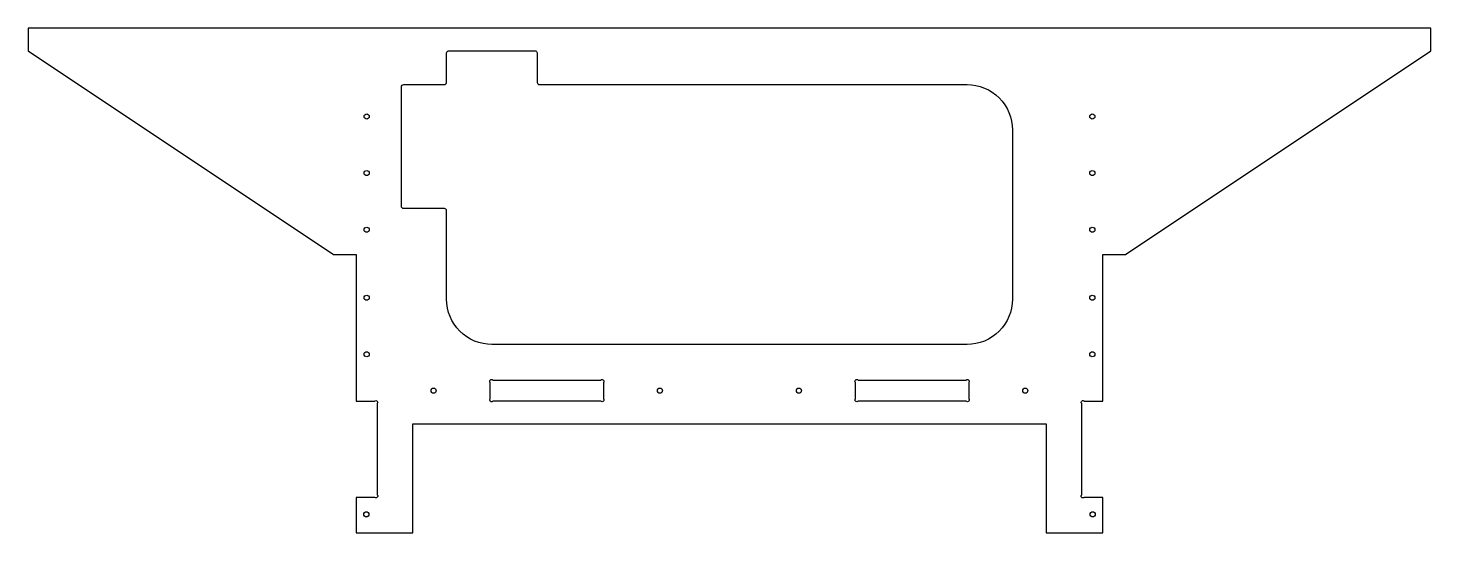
# Model space of a CAD drawing. Header units: millimetres. Extents: x -620 to 620, y -281 to 165.
import ezdxf

# ---------------------------------------------------------------- set-up
doc = ezdxf.new("R2010")
doc.units = ezdxf.units.MM

msp = doc.modelspace()

# ---------------------------------------------------------------- linework, layer by layer
for points in [[(311.3, -166.9, -1), (313.6, -164.7), (330, -164.7), (330, -35.4), (350, -35.4), (620, 144.7), (620, 164.7), (-620, 164.7), (-620, 144.7), (-350, -35.4), (-330, -35.4), (-330, -164.7), (-313.6, -164.7, -1), (-311.4, -166.9), (-311.4, -247.4, -1), (-313.6, -249.7), (-330, -249.7), (-330, -281.1), (-280, -281.1), (-280, -184.7), (280, -184.7), (280, -281.1), (330, -281.1), (330, -249.7), (313.6, -249.7, -1), (311.3, -247.4)], [(-170, 116.7, 0.414214), (-168, 114.7), (210, 114.7, -0.414214), (250, 74.7), (250, -74.7, -0.414214), (210, -114.7), (-210, -114.7, -0.414214), (-250, -74.7), (-250, 3.3, 0.414214), (-252, 5.3), (-288, 5.3, -0.414214), (-290, 7.3), (-290, 112.7, -0.414214), (-288, 114.7), (-252, 114.7, 0.414214), (-250, 116.7), (-250, 142.7, -0.414214), (-248, 144.7), (-172, 144.7, -0.414214), (-170, 142.7)], [(-111.5, -162.6, -1), (-113.7, -164.8), (-209.2, -164.8, -1), (-211.5, -162.6), (-211.5, -148.4, -1), (-209.2, -146.1), (-113.7, -146.1, -1), (-111.5, -148.4)], [(113.7, -164.8, -1), (111.4, -162.6), (111.4, -148.4, -1), (113.7, -146.1), (209.2, -146.1, -1), (211.4, -148.4), (211.4, -162.6, -1), (209.2, -164.8)]]:
    msp.add_lwpolyline(points, format="xyb", close=True)
for centre in [(-320.7, 86.6), (320.7, 86.6), (-320.7, 36.6), (320.7, 36.6), (-320.7, -13.4), (320.7, -13.4), (-320.7, -73.4), (320.7, -73.4), (-320.7, -123.4), (320.7, -123.4), (-261.5, -155.5), (-61.5, -155.5), (61.4, -155.5), (261.4, -155.5), (-321, -264.7), (321, -264.7)]:
    msp.add_circle(centre, 2.25)

doc.saveas('drawing.dxf')
